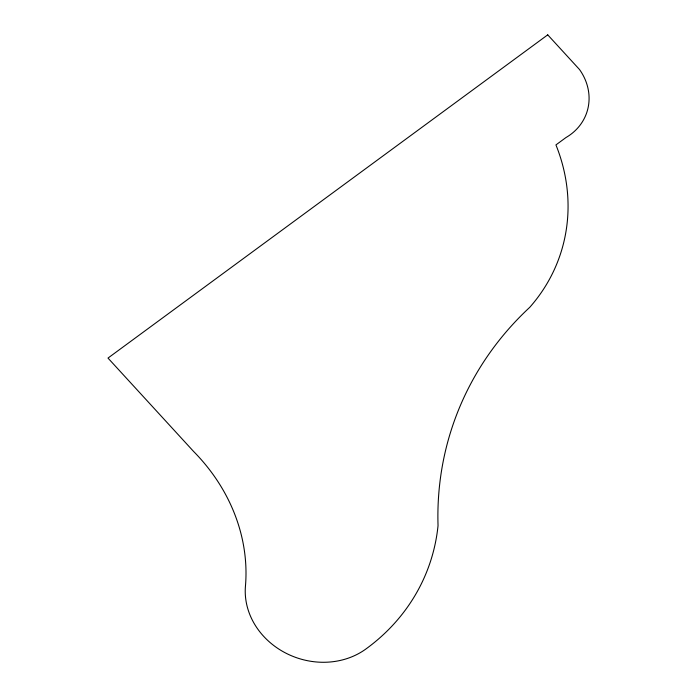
<?xml version="1.0" encoding="UTF-8"?>
<svg xmlns="http://www.w3.org/2000/svg" width="697" height="697" viewBox="0 0 697 697"><rect width="100%" height="100%" fill="white"/><g stroke="black" fill="none" stroke-linecap="round" stroke-linejoin="round"><path stroke-width="1.05" d="M547.729 34.85L107.991 358.075L193.583 451.438A190.386 168.569 19.1 0 1 245.466 585.942A73.56 65.135 19.1 0 0 285.779 653.098A73.56 65.135 19.1 0 0 366.692 648.419A216.715 191.875 19.1 0 0 438.038 525.66A357.16 316.22 19.1 0 1 529.72 307.351A192.145 170.12 19.1 0 0 555.936 144.915L565.938 137.562A55.987 49.565 19.1 0 0 579.521 69.526L547.729 34.85"/></g></svg>
